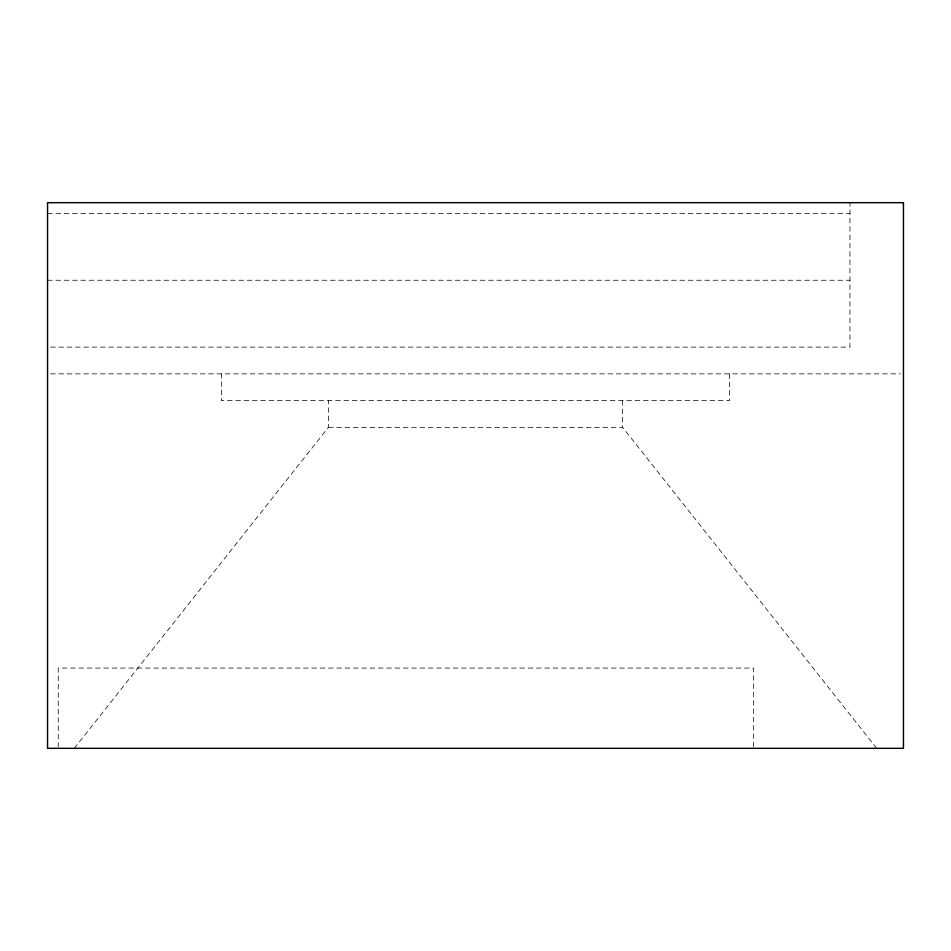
<?xml version="1.0" encoding="UTF-8"?>
<svg xmlns="http://www.w3.org/2000/svg" width="951" height="951" viewBox="0 0 951 951"><rect width="100%" height="100%" fill="white"/><g stroke="black" fill="none" stroke-linecap="round" stroke-linejoin="round"><path stroke-width="0.71" stroke-dasharray="4.75 3.57" d="M74.297 748.318L328.392 427.356L328.392 400.609M47.55 213.381L849.956 213.381M47.55 280.248L849.956 280.248M50.522 347.115L849.956 347.115L849.956 202.682M50.522 373.862L900.478 373.862M328.392 427.356L622.608 427.356L876.703 748.318M753.668 746.832L753.668 668.077L58.249 668.077L58.249 746.832M729.595 373.862L729.595 400.609L221.405 400.609L221.405 373.862M622.608 400.609L622.608 427.356"/><path stroke-width="1.43" d="M903.45 202.682L47.55 202.682L47.55 748.318L903.45 748.318L903.45 202.682"/></g></svg>
